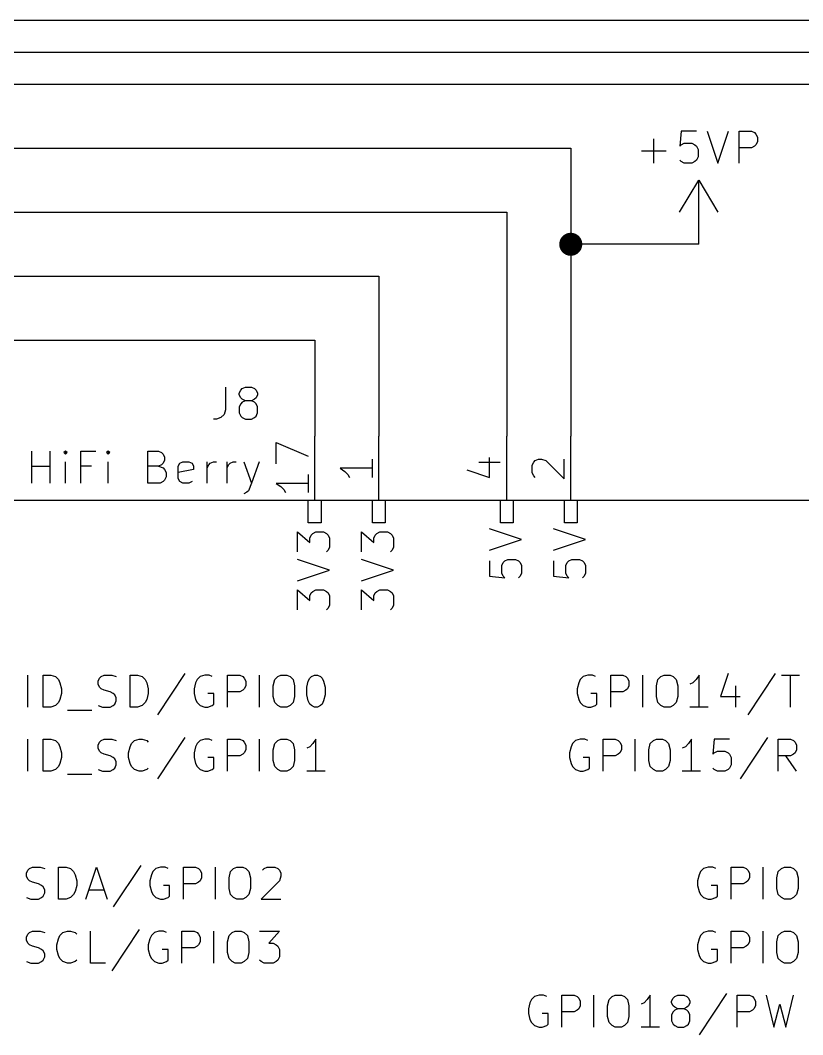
# Model space of a CAD drawing. Extents: x 0.4 to 11.3, y -7.9 to -0.4.
# Drawn here: x 6.59 to 7.812, y -2.785 to -1.2 of the extents above; entities that cross this region are included whole.
import ezdxf

# ---------------------------------------------------------------- set-up
doc = ezdxf.new("R2010")
doc.units = 0
doc.header["$MEASUREMENT"] = 0
for name, color, linetype in [('CYAN2', 4, 'CONTINUOUS'), ('GREEN3', 91, 'CONTINUOUS'), ('LYELLOW', 51, 'CONTINUOUS'), ('RED2', 1, 'CONTINUOUS'), ('RED3', 11, 'CONTINUOUS')]:
    doc.layers.add(name, color=color, linetype=linetype)

msp = doc.modelspace()

# ---------------------------------------------------------------- linework, layer by layer
at = {"layer": 'CYAN2', "linetype": 'CONTINUOUS'}
for p, q in [((7.62262, -1.37313), (7.62024, -1.39694)), ((7.64643, -1.37313), (7.62262, -1.37313)), ((7.66309, -1.37313), (7.67976, -1.42313)), ((7.67976, -1.42313), (7.69643, -1.37313)), ((7.71309, -1.42313), (7.71309, -1.37313)), ((7.71309, -1.37313), (7.73214, -1.37313)), ((7.73214, -1.37313), (7.73691, -1.37551)), ((7.73691, -1.37551), (7.73929, -1.37789)), ((7.73929, -1.37789), (7.74167, -1.38265)), ((7.57976, -1.42313), (7.57976, -1.38504)), ((7.62024, -1.39694), (7.62262, -1.39456)), ((7.62262, -1.39456), (7.62738, -1.39218)), ((7.62738, -1.39218), (7.63929, -1.39218)), ((7.63929, -1.39218), (7.64405, -1.39456)), ((7.64405, -1.39456), (7.64643, -1.39694)), ((7.73929, -1.39456), (7.73691, -1.39694)), ((7.74167, -1.3898), (7.73929, -1.39456)), ((7.74167, -1.38265), (7.74167, -1.3898)), ((7.56071, -1.40408), (7.59881, -1.40408)), ((7.64643, -1.39694), (7.64881, -1.4017)), ((7.64881, -1.4017), (7.64881, -1.41361)), ((7.73214, -1.39932), (7.71309, -1.39932)), ((7.73691, -1.39694), (7.73214, -1.39932)), ((7.62262, -1.42075), (7.62024, -1.41837)), ((7.62738, -1.42313), (7.62262, -1.42075)), ((7.63929, -1.42313), (7.62738, -1.42313)), ((7.64405, -1.42075), (7.63929, -1.42313)), ((7.64643, -1.41837), (7.64405, -1.42075)), ((7.64881, -1.41361), (7.64643, -1.41837)), ((6.91066, -1.77313), (6.91066, -1.80885)), ((6.93685, -1.77551), (6.94161, -1.77313)), ((6.94161, -1.77313), (6.95113, -1.77313)), ((6.95113, -1.77313), (6.95589, -1.77551)), ((6.93209, -1.78265), (6.93446, -1.77789)), ((6.93209, -1.78504), (6.93209, -1.78265)), ((6.93446, -1.7898), (6.93209, -1.78504)), ((6.93446, -1.77789), (6.93685, -1.77551)), ((6.93685, -1.79218), (6.93446, -1.7898)), ((6.95589, -1.77551), (6.95828, -1.77789)), ((6.95828, -1.7898), (6.95589, -1.79218)), ((6.95828, -1.77789), (6.96066, -1.78265)), ((6.96066, -1.78504), (6.95828, -1.7898)), ((6.96066, -1.78265), (6.96066, -1.78504)), ((6.93446, -1.79932), (6.93209, -1.80408)), ((6.93209, -1.80408), (6.93209, -1.81361)), ((6.93685, -1.79694), (6.93446, -1.79932)), ((6.94161, -1.79456), (6.93685, -1.79218)), ((6.94161, -1.79456), (6.93685, -1.79694)), ((6.95113, -1.79456), (6.94161, -1.79456)), ((6.95589, -1.79218), (6.95113, -1.79456)), ((6.95589, -1.79694), (6.95113, -1.79456)), ((6.95828, -1.79932), (6.95589, -1.79694)), ((6.96066, -1.80408), (6.95828, -1.79932)), ((6.96066, -1.81361), (6.96066, -1.80408)), ((6.90352, -1.82075), (6.89637, -1.82313)), ((6.90828, -1.81599), (6.90352, -1.82075)), ((6.91066, -1.80885), (6.90828, -1.81599)), ((6.93209, -1.81361), (6.93446, -1.81837)), ((6.93446, -1.81837), (6.93685, -1.82075)), ((6.93685, -1.82075), (6.94161, -1.82313)), ((6.95113, -1.82313), (6.95589, -1.82075)), ((6.95589, -1.82075), (6.95828, -1.81837)), ((6.95828, -1.81837), (6.96066, -1.81361)), ((6.89637, -1.82313), (6.89161, -1.82313)), ((6.94161, -1.82313), (6.95113, -1.82313)), ((6.60827, -1.92313), (6.60827, -1.87313)), ((6.63684, -1.92313), (6.63684, -1.87313)), ((6.66065, -1.87313), (6.65827, -1.87551)), ((6.65827, -1.87551), (6.66065, -1.87789)), ((6.66303, -1.87551), (6.66065, -1.87313)), ((6.66065, -1.87313), (6.66065, -1.87789)), ((6.66065, -1.87789), (6.66303, -1.87551)), ((6.68446, -1.92313), (6.68446, -1.87313)), ((6.68446, -1.87313), (6.70827, -1.87313)), ((6.72732, -1.87313), (6.72494, -1.87551)), ((6.72494, -1.87551), (6.72732, -1.87789)), ((6.7297, -1.87551), (6.72732, -1.87313)), ((6.72732, -1.87313), (6.72732, -1.87789)), ((6.72732, -1.87789), (6.7297, -1.87551)), ((6.78922, -1.92313), (6.78922, -1.87313)), ((6.78922, -1.87313), (6.80589, -1.87313)), ((6.80589, -1.87313), (6.81065, -1.87551)), ((6.81065, -1.87551), (6.81304, -1.87789)), ((6.81304, -1.87789), (6.81542, -1.88265)), ((6.81542, -1.88265), (6.81542, -1.88742)), ((6.60827, -1.89694), (6.63684, -1.89694)), ((6.66065, -1.92313), (6.66065, -1.8898)), ((6.70113, -1.89694), (6.68446, -1.89694)), ((6.72732, -1.92313), (6.72732, -1.8898)), ((6.80589, -1.89694), (6.78922, -1.89694)), ((6.81065, -1.89456), (6.80589, -1.89694)), ((6.80589, -1.89694), (6.81304, -1.89932)), ((6.81304, -1.89218), (6.81065, -1.89456)), ((6.81542, -1.88742), (6.81304, -1.89218)), ((6.81304, -1.89932), (6.81542, -1.9017)), ((6.81542, -1.9017), (6.8178, -1.90646)), ((6.83685, -1.89694), (6.83922, -1.89218)), ((6.83685, -1.91599), (6.83685, -1.89694)), ((6.86065, -1.9017), (6.83685, -1.90646)), ((6.83922, -1.89218), (6.84399, -1.8898)), ((6.84399, -1.8898), (6.85351, -1.8898)), ((6.85351, -1.8898), (6.85827, -1.89218)), ((6.85827, -1.89218), (6.86065, -1.89694)), ((6.86065, -1.89694), (6.86065, -1.9017)), ((6.88208, -1.92313), (6.88208, -1.8898)), ((6.88208, -1.89932), (6.88446, -1.89456)), ((6.88446, -1.89456), (6.88685, -1.89218)), ((6.88685, -1.89218), (6.89161, -1.8898)), ((6.89161, -1.8898), (6.89637, -1.8898)), ((6.91304, -1.92313), (6.91304, -1.8898)), ((6.91304, -1.89932), (6.91542, -1.89456)), ((6.91542, -1.89456), (6.9178, -1.89218)), ((6.9178, -1.89218), (6.92256, -1.8898)), ((6.92256, -1.8898), (6.92732, -1.8898)), ((6.93923, -1.8898), (6.95113, -1.92313)), ((6.96304, -1.8898), (6.95113, -1.92313)), ((6.8178, -1.91361), (6.81542, -1.91837)), ((6.8178, -1.90646), (6.8178, -1.91361)), ((6.83922, -1.92075), (6.83685, -1.91599)), ((6.80827, -1.92313), (6.78922, -1.92313)), ((6.81304, -1.92075), (6.80827, -1.92313)), ((6.81542, -1.91837), (6.81304, -1.92075)), ((6.84399, -1.92313), (6.83922, -1.92075)), ((6.85351, -1.92313), (6.84399, -1.92313)), ((6.85827, -1.92075), (6.85351, -1.92313)), ((6.95113, -1.92313), (6.94637, -1.93504)), ((6.94399, -1.93742), (6.93923, -1.9398)), ((6.94637, -1.93504), (6.94399, -1.93742)), ((7.37313, -2.01143), (7.32313, -1.99476)), ((7.47313, -2.01143), (7.42313, -1.99476)), ((7.02313, -2.03047), (7.02313, -1.99952)), ((7.02313, -1.99952), (7.04218, -2.01619)), ((7.04218, -2.00904), (7.04456, -2.00428)), ((7.04218, -2.01619), (7.04218, -2.00904)), ((7.04456, -2.00428), (7.04694, -2.0019)), ((7.04694, -2.0019), (7.0517, -1.99952)), ((7.0517, -1.99952), (7.06361, -1.99952)), ((7.06361, -1.99952), (7.06837, -2.0019)), ((7.06837, -2.0019), (7.07075, -2.00428)), ((7.07075, -2.00428), (7.07313, -2.00904)), ((7.07313, -2.00904), (7.07313, -2.02333)), ((7.12313, -2.03047), (7.12313, -1.99952)), ((7.12313, -1.99952), (7.14218, -2.01619)), ((7.14218, -2.00904), (7.14456, -2.00428)), ((7.14218, -2.01619), (7.14218, -2.00904)), ((7.14456, -2.00428), (7.14694, -2.0019)), ((7.14694, -2.0019), (7.1517, -1.99952)), ((7.1517, -1.99952), (7.16361, -1.99952)), ((7.16361, -1.99952), (7.16837, -2.0019)), ((7.16837, -2.0019), (7.17075, -2.00428)), ((7.17075, -2.00428), (7.17313, -2.00904)), ((7.17313, -2.00904), (7.17313, -2.02333)), ((7.32313, -2.02809), (7.37313, -2.01143)), ((7.42313, -2.02809), (7.47313, -2.01143)), ((7.07075, -2.02809), (7.06837, -2.03047)), ((7.07313, -2.02333), (7.07075, -2.02809)), ((7.17075, -2.02809), (7.16837, -2.03047)), ((7.17313, -2.02333), (7.17075, -2.02809)), ((7.07313, -2.05905), (7.02313, -2.04238)), ((7.17313, -2.05905), (7.12313, -2.04238)), ((7.34694, -2.04476), (7.3517, -2.04238)), ((7.3517, -2.04238), (7.36361, -2.04238)), ((7.36361, -2.04238), (7.36837, -2.04476)), ((7.44694, -2.04476), (7.4517, -2.04238)), ((7.4517, -2.04238), (7.46361, -2.04238)), ((7.46361, -2.04238), (7.46837, -2.04476)), ((7.02313, -2.07571), (7.07313, -2.05905)), ((7.12313, -2.07571), (7.17313, -2.05905)), ((7.32313, -2.04476), (7.32313, -2.06857)), ((7.34218, -2.0519), (7.34456, -2.04714)), ((7.34218, -2.06381), (7.34218, -2.0519)), ((7.34456, -2.04714), (7.34694, -2.04476)), ((7.36837, -2.04476), (7.37075, -2.04714)), ((7.37075, -2.04714), (7.37313, -2.0519)), ((7.37313, -2.0519), (7.37313, -2.06381)), ((7.42313, -2.04476), (7.42313, -2.06857)), ((7.44218, -2.0519), (7.44456, -2.04714)), ((7.44218, -2.06381), (7.44218, -2.0519)), ((7.44456, -2.04714), (7.44694, -2.04476)), ((7.46837, -2.04476), (7.47075, -2.04714)), ((7.47075, -2.04714), (7.47313, -2.0519)), ((7.47313, -2.0519), (7.47313, -2.06381)), ((7.32313, -2.06857), (7.34694, -2.07095)), ((7.34456, -2.06857), (7.34218, -2.06381)), ((7.34694, -2.07095), (7.34456, -2.06857)), ((7.37075, -2.06857), (7.36837, -2.07095)), ((7.37313, -2.06381), (7.37075, -2.06857)), ((7.42313, -2.06857), (7.44694, -2.07095)), ((7.44456, -2.06857), (7.44218, -2.06381)), ((7.44694, -2.07095), (7.44456, -2.06857)), ((7.47075, -2.06857), (7.46837, -2.07095)), ((7.47313, -2.06381), (7.47075, -2.06857)), ((7.02313, -2.12095), (7.02313, -2.09)), ((7.02313, -2.09), (7.04218, -2.10667)), ((7.04694, -2.09238), (7.0517, -2.09)), ((7.0517, -2.09), (7.06361, -2.09)), ((7.06361, -2.09), (7.06837, -2.09238)), ((7.12313, -2.12095), (7.12313, -2.09)), ((7.12313, -2.09), (7.14218, -2.10667)), ((7.14694, -2.09238), (7.1517, -2.09)), ((7.1517, -2.09), (7.16361, -2.09)), ((7.16361, -2.09), (7.16837, -2.09238)), ((7.04218, -2.09952), (7.04456, -2.09476)), ((7.04218, -2.10667), (7.04218, -2.09952)), ((7.04456, -2.09476), (7.04694, -2.09238)), ((7.06837, -2.09238), (7.07075, -2.09476)), ((7.07075, -2.09476), (7.07313, -2.09952)), ((7.07313, -2.09952), (7.07313, -2.11381)), ((7.14218, -2.09952), (7.14456, -2.09476)), ((7.14218, -2.10667), (7.14218, -2.09952)), ((7.14456, -2.09476), (7.14694, -2.09238)), ((7.16837, -2.09238), (7.17075, -2.09476)), ((7.17075, -2.09476), (7.17313, -2.09952)), ((7.17313, -2.09952), (7.17313, -2.11381)), ((7.07075, -2.11857), (7.06837, -2.12095)), ((7.07313, -2.11381), (7.07075, -2.11857)), ((7.17075, -2.11857), (7.16837, -2.12095)), ((7.17313, -2.11381), (7.17075, -2.11857)), ((6.6019, -2.27313), (6.6019, -2.22313)), ((6.62571, -2.27313), (6.62571, -2.22313)), ((6.62571, -2.22313), (6.63762, -2.22313)), ((6.63762, -2.22313), (6.64476, -2.22551)), ((6.64476, -2.22551), (6.64952, -2.23028)), ((6.64952, -2.23028), (6.65191, -2.23504)), ((6.71143, -2.23265), (6.71381, -2.22789)), ((6.71143, -2.23742), (6.71143, -2.23265)), ((6.71381, -2.22789), (6.71619, -2.22551)), ((6.71619, -2.22551), (6.72095, -2.22313)), ((6.72095, -2.22313), (6.73285, -2.22313)), ((6.73285, -2.22313), (6.74, -2.22551)), ((6.76143, -2.27313), (6.76143, -2.22313)), ((6.76143, -2.22313), (6.77333, -2.22313)), ((6.77333, -2.22313), (6.78047, -2.22551)), ((6.78047, -2.22551), (6.78524, -2.23028)), ((6.78524, -2.23028), (6.78762, -2.23504)), ((6.84714, -2.22075), (6.80428, -2.28504)), ((6.86619, -2.23028), (6.86381, -2.23504)), ((6.87095, -2.22551), (6.86619, -2.23028)), ((6.87809, -2.22313), (6.87095, -2.22551)), ((6.88524, -2.22313), (6.87809, -2.22313)), ((6.89, -2.22551), (6.88524, -2.22313)), ((6.91381, -2.27313), (6.91381, -2.22313)), ((6.91381, -2.22313), (6.93285, -2.22313)), ((6.93285, -2.22313), (6.93762, -2.22551)), ((6.93762, -2.22551), (6.94, -2.22789)), ((6.94, -2.22789), (6.94238, -2.23265)), ((6.94238, -2.23265), (6.94238, -2.2398)), ((6.96381, -2.27313), (6.96381, -2.22313)), ((6.98524, -2.2398), (6.98762, -2.23028)), ((6.98762, -2.23028), (6.99238, -2.22551)), ((6.99238, -2.22551), (6.99714, -2.22313)), ((6.99714, -2.22313), (7.00667, -2.22313)), ((7.00667, -2.22313), (7.01143, -2.22551)), ((7.01143, -2.22551), (7.01619, -2.23028)), ((7.01619, -2.23028), (7.01857, -2.2398)), ((7.03762, -2.24218), (7.04, -2.23265)), ((7.04, -2.23265), (7.04238, -2.22789)), ((7.04238, -2.22789), (7.04476, -2.22551)), ((7.04476, -2.22551), (7.04952, -2.22313)), ((7.04952, -2.22313), (7.05429, -2.22313)), ((7.05429, -2.22313), (7.05905, -2.22551)), ((7.05905, -2.22551), (7.06143, -2.22789)), ((7.06143, -2.22789), (7.06381, -2.23265)), ((7.06381, -2.23265), (7.06619, -2.24218)), ((7.46476, -2.23028), (7.46238, -2.23504)), ((7.46952, -2.22551), (7.46476, -2.23028)), ((7.47667, -2.22313), (7.46952, -2.22551)), ((7.48381, -2.22313), (7.47667, -2.22313)), ((7.48857, -2.22551), (7.48381, -2.22313)), ((7.51238, -2.27313), (7.51238, -2.22313)), ((7.51238, -2.22313), (7.53143, -2.22313)), ((7.53143, -2.22313), (7.53619, -2.22551)), ((7.53619, -2.22551), (7.53857, -2.22789)), ((7.53857, -2.22789), (7.54095, -2.23265)), ((7.54095, -2.23265), (7.54095, -2.2398)), ((7.56238, -2.27313), (7.56238, -2.22313)), ((7.58381, -2.2398), (7.58619, -2.23028)), ((7.58619, -2.23028), (7.59095, -2.22551)), ((7.59095, -2.22551), (7.59571, -2.22313)), ((7.59571, -2.22313), (7.60524, -2.22313)), ((7.60524, -2.22313), (7.61, -2.22551)), ((7.61, -2.22551), (7.61476, -2.23028)), ((7.61476, -2.23028), (7.61714, -2.2398)), ((7.64572, -2.23028), (7.64095, -2.23504)), ((7.65048, -2.22313), (7.64572, -2.23028)), ((7.65048, -2.27313), (7.65048, -2.22313)), ((7.69571, -2.22075), (7.68381, -2.25646)), ((7.76952, -2.22075), (7.72667, -2.28504)), ((7.77905, -2.22313), (7.80762, -2.22313)), ((7.79333, -2.27313), (7.79333, -2.22313)), ((6.65191, -2.23504), (6.65428, -2.24456)), ((6.65428, -2.24456), (6.65428, -2.2517)), ((6.71381, -2.24218), (6.71143, -2.23742)), ((6.71619, -2.24456), (6.71381, -2.24218)), ((6.72095, -2.24694), (6.71619, -2.24456)), ((6.73048, -2.24932), (6.72095, -2.24694)), ((6.73524, -2.2517), (6.73048, -2.24932)), ((6.78762, -2.23504), (6.79, -2.24456)), ((6.79, -2.24456), (6.79, -2.2517)), ((6.86381, -2.23504), (6.86143, -2.24456)), ((6.86143, -2.24456), (6.86143, -2.2517)), ((6.93285, -2.24932), (6.91381, -2.24932)), ((6.93762, -2.24694), (6.93285, -2.24932)), ((6.94, -2.24456), (6.93762, -2.24694)), ((6.94238, -2.2398), (6.94, -2.24456)), ((6.98524, -2.25646), (6.98524, -2.2398)), ((7.01857, -2.2398), (7.01857, -2.25646)), ((7.03762, -2.25408), (7.03762, -2.24218)), ((7.06619, -2.24218), (7.06619, -2.25408)), ((7.46238, -2.23504), (7.46, -2.24456)), ((7.46, -2.24456), (7.46, -2.2517)), ((7.53143, -2.24932), (7.51238, -2.24932)), ((7.53619, -2.24694), (7.53143, -2.24932)), ((7.53857, -2.24456), (7.53619, -2.24694)), ((7.54095, -2.2398), (7.53857, -2.24456)), ((7.58381, -2.25646), (7.58381, -2.2398)), ((7.61714, -2.2398), (7.61714, -2.25646)), ((7.64095, -2.23504), (7.63619, -2.23742)), ((7.70762, -2.2398), (7.70762, -2.27313)), ((6.64952, -2.26599), (6.64476, -2.27075)), ((6.65191, -2.26122), (6.64952, -2.26599)), ((6.65428, -2.2517), (6.65191, -2.26122)), ((6.73762, -2.25408), (6.73524, -2.2517)), ((6.74, -2.25885), (6.73762, -2.25408)), ((6.73762, -2.26837), (6.74, -2.26361)), ((6.74, -2.26361), (6.74, -2.25885)), ((6.78524, -2.26599), (6.78047, -2.27075)), ((6.78762, -2.26122), (6.78524, -2.26599)), ((6.79, -2.2517), (6.78762, -2.26122)), ((6.86143, -2.2517), (6.86381, -2.26122)), ((6.86381, -2.26122), (6.86619, -2.26599)), ((6.86619, -2.26599), (6.87095, -2.27075)), ((6.89238, -2.2517), (6.88285, -2.2517)), ((6.89238, -2.26837), (6.89238, -2.2517)), ((6.98762, -2.26599), (6.98524, -2.25646)), ((6.99238, -2.27075), (6.98762, -2.26599)), ((7.01619, -2.26599), (7.01143, -2.27075)), ((7.01857, -2.25646), (7.01619, -2.26599)), ((7.04, -2.26361), (7.03762, -2.25408)), ((7.04238, -2.26837), (7.04, -2.26361)), ((7.06381, -2.26361), (7.06143, -2.26837)), ((7.06619, -2.25408), (7.06381, -2.26361)), ((7.46, -2.2517), (7.46238, -2.26122)), ((7.46238, -2.26122), (7.46476, -2.26599)), ((7.46476, -2.26599), (7.46952, -2.27075)), ((7.49095, -2.2517), (7.48143, -2.2517)), ((7.49095, -2.26837), (7.49095, -2.2517)), ((7.58619, -2.26599), (7.58381, -2.25646)), ((7.59095, -2.27075), (7.58619, -2.26599)), ((7.61476, -2.26599), (7.61, -2.27075)), ((7.61714, -2.25646), (7.61476, -2.26599)), ((7.68381, -2.25646), (7.71476, -2.25646)), ((6.63762, -2.27313), (6.62571, -2.27313)), ((6.64476, -2.27075), (6.63762, -2.27313)), ((6.66381, -2.27789), (6.70191, -2.27789)), ((6.71143, -2.27075), (6.71857, -2.27313)), ((6.71857, -2.27313), (6.73048, -2.27313)), ((6.73048, -2.27313), (6.73524, -2.27075)), ((6.73524, -2.27075), (6.73762, -2.26837)), ((6.77333, -2.27313), (6.76143, -2.27313)), ((6.78047, -2.27075), (6.77333, -2.27313)), ((6.87095, -2.27075), (6.87809, -2.27313)), ((6.87809, -2.27313), (6.88285, -2.27313)), ((6.88285, -2.27313), (6.89, -2.27075)), ((6.89, -2.27075), (6.89238, -2.26837)), ((6.99714, -2.27313), (6.99238, -2.27075)), ((7.00667, -2.27313), (6.99714, -2.27313)), ((7.01143, -2.27075), (7.00667, -2.27313)), ((7.04476, -2.27075), (7.04238, -2.26837)), ((7.04952, -2.27313), (7.04476, -2.27075)), ((7.05429, -2.27313), (7.04952, -2.27313)), ((7.05905, -2.27075), (7.05429, -2.27313)), ((7.06143, -2.26837), (7.05905, -2.27075)), ((7.46952, -2.27075), (7.47667, -2.27313)), ((7.47667, -2.27313), (7.48143, -2.27313)), ((7.48143, -2.27313), (7.48857, -2.27075)), ((7.48857, -2.27075), (7.49095, -2.26837)), ((7.59571, -2.27313), (7.59095, -2.27075)), ((7.60524, -2.27313), (7.59571, -2.27313)), ((7.61, -2.27075), (7.60524, -2.27313)), ((7.66476, -2.27313), (7.63619, -2.27313)), ((6.6019, -2.37313), (6.6019, -2.32313)), ((6.62571, -2.37313), (6.62571, -2.32313)), ((6.62571, -2.32313), (6.63762, -2.32313)), ((6.63762, -2.32313), (6.64476, -2.32551)), ((6.64476, -2.32551), (6.64952, -2.33028)), ((6.71143, -2.33265), (6.71381, -2.32789)), ((6.71381, -2.32789), (6.71619, -2.32551)), ((6.71619, -2.32551), (6.72095, -2.32313)), ((6.72095, -2.32313), (6.73285, -2.32313)), ((6.73285, -2.32313), (6.74, -2.32551)), ((6.76381, -2.33028), (6.76857, -2.32551)), ((6.76857, -2.32551), (6.77571, -2.32313)), ((6.77571, -2.32313), (6.78047, -2.32313)), ((6.78047, -2.32313), (6.78762, -2.32551)), ((6.78762, -2.32551), (6.79, -2.32789)), ((6.84714, -2.32075), (6.80428, -2.38504)), ((6.87095, -2.32551), (6.86619, -2.33028)), ((6.87809, -2.32313), (6.87095, -2.32551)), ((6.88524, -2.32313), (6.87809, -2.32313)), ((6.89, -2.32551), (6.88524, -2.32313)), ((6.91381, -2.37313), (6.91381, -2.32313)), ((6.91381, -2.32313), (6.93285, -2.32313)), ((6.93285, -2.32313), (6.93762, -2.32551)), ((6.93762, -2.32551), (6.94, -2.32789)), ((6.94, -2.32789), (6.94238, -2.33265)), ((6.96381, -2.37313), (6.96381, -2.32313)), ((6.98762, -2.33028), (6.99238, -2.32551)), ((6.99238, -2.32551), (6.99714, -2.32313)), ((6.99714, -2.32313), (7.00667, -2.32313)), ((7.00667, -2.32313), (7.01143, -2.32551)), ((7.01143, -2.32551), (7.01619, -2.33028)), ((7.05191, -2.32313), (7.04715, -2.33028)), ((7.05191, -2.37313), (7.05191, -2.32313)), ((7.45762, -2.32551), (7.45285, -2.33028)), ((7.46476, -2.32313), (7.45762, -2.32551)), ((7.4719, -2.32313), (7.46476, -2.32313)), ((7.47667, -2.32551), (7.4719, -2.32313)), ((7.50047, -2.37313), (7.50047, -2.32313)), ((7.50047, -2.32313), (7.51952, -2.32313)), ((7.51952, -2.32313), (7.52428, -2.32551)), ((7.52428, -2.32551), (7.52667, -2.32789)), ((7.52667, -2.32789), (7.52904, -2.33265)), ((7.55047, -2.37313), (7.55047, -2.32313)), ((7.57428, -2.33028), (7.57905, -2.32551)), ((7.57905, -2.32551), (7.58381, -2.32313)), ((7.58381, -2.32313), (7.59333, -2.32313)), ((7.59333, -2.32313), (7.59809, -2.32551)), ((7.59809, -2.32551), (7.60285, -2.33028)), ((7.63857, -2.32313), (7.63381, -2.33028)), ((7.63857, -2.37313), (7.63857, -2.32313)), ((7.67428, -2.32313), (7.67191, -2.34694)), ((7.69809, -2.32313), (7.67428, -2.32313)), ((7.75762, -2.32075), (7.71476, -2.38504)), ((7.77428, -2.37313), (7.77428, -2.32313)), ((7.77428, -2.32313), (7.79333, -2.32313)), ((7.79333, -2.32313), (7.79809, -2.32551)), ((7.79809, -2.32551), (7.80048, -2.32789)), ((7.80048, -2.32789), (7.80285, -2.33265)), ((6.64952, -2.33028), (6.65191, -2.33504)), ((6.65191, -2.33504), (6.65428, -2.34456)), ((6.65428, -2.34456), (6.65428, -2.3517)), ((6.71143, -2.33742), (6.71143, -2.33265)), ((6.71381, -2.34218), (6.71143, -2.33742)), ((6.71619, -2.34456), (6.71381, -2.34218)), ((6.72095, -2.34694), (6.71619, -2.34456)), ((6.75905, -2.34456), (6.76143, -2.33504)), ((6.75905, -2.3517), (6.75905, -2.34456)), ((6.76143, -2.33504), (6.76381, -2.33028)), ((6.86381, -2.33504), (6.86143, -2.34456)), ((6.86143, -2.34456), (6.86143, -2.3517)), ((6.86619, -2.33028), (6.86381, -2.33504)), ((6.94, -2.34456), (6.93762, -2.34694)), ((6.94238, -2.3398), (6.94, -2.34456)), ((6.94238, -2.33265), (6.94238, -2.3398)), ((6.98524, -2.3398), (6.98762, -2.33028)), ((6.98524, -2.35646), (6.98524, -2.3398)), ((7.01619, -2.33028), (7.01857, -2.3398)), ((7.01857, -2.3398), (7.01857, -2.35646)), ((7.04238, -2.33504), (7.03762, -2.33742)), ((7.04715, -2.33028), (7.04238, -2.33504)), ((7.45047, -2.33504), (7.44809, -2.34456)), ((7.44809, -2.34456), (7.44809, -2.3517)), ((7.45285, -2.33028), (7.45047, -2.33504)), ((7.52667, -2.34456), (7.52428, -2.34694)), ((7.52904, -2.3398), (7.52667, -2.34456)), ((7.52904, -2.33265), (7.52904, -2.3398)), ((7.57191, -2.3398), (7.57428, -2.33028)), ((7.57191, -2.35646), (7.57191, -2.3398)), ((7.60285, -2.33028), (7.60524, -2.3398)), ((7.60524, -2.3398), (7.60524, -2.35646)), ((7.62905, -2.33504), (7.62429, -2.33742)), ((7.63381, -2.33028), (7.62905, -2.33504)), ((7.67191, -2.34694), (7.67428, -2.34456)), ((7.67428, -2.34456), (7.67905, -2.34218)), ((7.67905, -2.34218), (7.69095, -2.34218)), ((7.69095, -2.34218), (7.69571, -2.34456)), ((7.69571, -2.34456), (7.69809, -2.34694)), ((7.80048, -2.34456), (7.79809, -2.34694)), ((7.80285, -2.3398), (7.80048, -2.34456)), ((7.80285, -2.33265), (7.80285, -2.3398)), ((6.65191, -2.36122), (6.64952, -2.36599)), ((6.65428, -2.3517), (6.65191, -2.36122)), ((6.73048, -2.34932), (6.72095, -2.34694)), ((6.73524, -2.3517), (6.73048, -2.34932)), ((6.73762, -2.35408), (6.73524, -2.3517)), ((6.74, -2.35885), (6.73762, -2.35408)), ((6.74, -2.36361), (6.74, -2.35885)), ((6.76143, -2.36122), (6.75905, -2.3517)), ((6.76381, -2.36599), (6.76143, -2.36122)), ((6.86143, -2.3517), (6.86381, -2.36122)), ((6.86381, -2.36122), (6.86619, -2.36599)), ((6.89238, -2.3517), (6.88285, -2.3517)), ((6.89238, -2.36837), (6.89238, -2.3517)), ((6.93285, -2.34932), (6.91381, -2.34932)), ((6.93762, -2.34694), (6.93285, -2.34932)), ((6.98762, -2.36599), (6.98524, -2.35646)), ((7.01857, -2.35646), (7.01619, -2.36599)), ((7.44809, -2.3517), (7.45047, -2.36122)), ((7.45047, -2.36122), (7.45285, -2.36599)), ((7.47904, -2.3517), (7.46952, -2.3517)), ((7.47904, -2.36837), (7.47904, -2.3517)), ((7.51952, -2.34932), (7.50047, -2.34932)), ((7.52428, -2.34694), (7.51952, -2.34932)), ((7.57428, -2.36599), (7.57191, -2.35646)), ((7.60524, -2.35646), (7.60285, -2.36599)), ((7.69809, -2.34694), (7.70048, -2.3517)), ((7.70048, -2.3517), (7.70048, -2.36361)), ((7.79333, -2.34932), (7.77428, -2.34932)), ((7.80285, -2.37313), (7.78619, -2.34932)), ((7.79809, -2.34694), (7.79333, -2.34932)), ((6.63762, -2.37313), (6.62571, -2.37313)), ((6.64476, -2.37075), (6.63762, -2.37313)), ((6.64952, -2.36599), (6.64476, -2.37075)), ((6.71143, -2.37075), (6.71857, -2.37313)), ((6.71857, -2.37313), (6.73048, -2.37313)), ((6.73048, -2.37313), (6.73524, -2.37075)), ((6.73524, -2.37075), (6.73762, -2.36837)), ((6.73762, -2.36837), (6.74, -2.36361)), ((6.76857, -2.37075), (6.76381, -2.36599)), ((6.77571, -2.37313), (6.76857, -2.37075)), ((6.78047, -2.37313), (6.77571, -2.37313)), ((6.78762, -2.37075), (6.78047, -2.37313)), ((6.79, -2.36837), (6.78762, -2.37075)), ((6.86619, -2.36599), (6.87095, -2.37075)), ((6.87095, -2.37075), (6.87809, -2.37313)), ((6.87809, -2.37313), (6.88285, -2.37313)), ((6.88285, -2.37313), (6.89, -2.37075)), ((6.89, -2.37075), (6.89238, -2.36837)), ((6.99238, -2.37075), (6.98762, -2.36599)), ((6.99714, -2.37313), (6.99238, -2.37075)), ((7.00667, -2.37313), (6.99714, -2.37313)), ((7.01143, -2.37075), (7.00667, -2.37313)), ((7.01619, -2.36599), (7.01143, -2.37075)), ((7.06619, -2.37313), (7.03762, -2.37313)), ((7.45285, -2.36599), (7.45762, -2.37075)), ((7.45762, -2.37075), (7.46476, -2.37313)), ((7.46476, -2.37313), (7.46952, -2.37313)), ((7.46952, -2.37313), (7.47667, -2.37075)), ((7.47667, -2.37075), (7.47904, -2.36837)), ((7.57905, -2.37075), (7.57428, -2.36599)), ((7.58381, -2.37313), (7.57905, -2.37075)), ((7.59333, -2.37313), (7.58381, -2.37313)), ((7.59809, -2.37075), (7.59333, -2.37313)), ((7.60285, -2.36599), (7.59809, -2.37075)), ((7.65286, -2.37313), (7.62429, -2.37313)), ((7.67428, -2.37075), (7.67191, -2.36837)), ((7.67905, -2.37313), (7.67428, -2.37075)), ((7.69095, -2.37313), (7.67905, -2.37313)), ((7.69571, -2.37075), (7.69095, -2.37313)), ((7.69809, -2.36837), (7.69571, -2.37075)), ((7.70048, -2.36361), (7.69809, -2.36837)), ((6.66381, -2.37789), (6.70191, -2.37789)), ((6.59952, -2.53265), (6.6019, -2.52789)), ((6.59952, -2.53742), (6.59952, -2.53265)), ((6.6019, -2.52789), (6.60428, -2.52551)), ((6.60428, -2.52551), (6.60905, -2.52313)), ((6.60905, -2.52313), (6.62095, -2.52313)), ((6.62095, -2.52313), (6.62809, -2.52551)), ((6.64952, -2.57313), (6.64952, -2.52313)), ((6.64952, -2.52313), (6.66143, -2.52313)), ((6.66143, -2.52313), (6.66857, -2.52551)), ((6.66857, -2.52551), (6.67333, -2.53028)), ((6.67333, -2.53028), (6.67571, -2.53504)), ((6.67571, -2.53504), (6.67809, -2.54456)), ((6.69238, -2.57313), (6.70904, -2.52313)), ((6.70904, -2.52313), (6.72571, -2.57313)), ((6.77809, -2.52075), (6.73524, -2.58504)), ((6.79476, -2.53504), (6.79238, -2.54456)), ((6.79714, -2.53028), (6.79476, -2.53504)), ((6.80191, -2.52551), (6.79714, -2.53028)), ((6.80905, -2.52313), (6.80191, -2.52551)), ((6.81619, -2.52313), (6.80905, -2.52313)), ((6.82095, -2.52551), (6.81619, -2.52313)), ((6.84476, -2.57313), (6.84476, -2.52313)), ((6.84476, -2.52313), (6.86381, -2.52313)), ((6.86381, -2.52313), (6.86857, -2.52551)), ((6.86857, -2.52551), (6.87095, -2.52789)), ((6.87095, -2.52789), (6.87333, -2.53265)), ((6.87333, -2.53265), (6.87333, -2.5398)), ((6.89476, -2.57313), (6.89476, -2.52313)), ((6.91619, -2.5398), (6.91857, -2.53028)), ((6.91857, -2.53028), (6.92333, -2.52551)), ((6.92333, -2.52551), (6.92809, -2.52313)), ((6.92809, -2.52313), (6.93762, -2.52313)), ((6.93762, -2.52313), (6.94238, -2.52551)), ((6.94238, -2.52551), (6.94714, -2.53028)), ((6.94714, -2.53028), (6.94952, -2.5398)), ((6.96857, -2.52789), (6.97095, -2.52551)), ((6.97095, -2.52551), (6.97572, -2.52313)), ((6.97572, -2.52313), (6.98762, -2.52313)), ((6.98762, -2.52313), (6.99238, -2.52551)), ((6.99238, -2.52551), (6.99476, -2.52789)), ((6.99476, -2.52789), (6.99715, -2.53265)), ((6.99715, -2.53265), (6.99715, -2.53742)), ((7.65047, -2.53504), (7.64809, -2.54456)), ((7.65285, -2.53028), (7.65047, -2.53504)), ((7.65762, -2.52551), (7.65285, -2.53028)), ((7.66476, -2.52313), (7.65762, -2.52551)), ((7.6719, -2.52313), (7.66476, -2.52313)), ((7.67667, -2.52551), (7.6719, -2.52313)), ((7.70047, -2.57313), (7.70047, -2.52313)), ((7.70047, -2.52313), (7.71952, -2.52313)), ((7.71952, -2.52313), (7.72428, -2.52551)), ((7.72428, -2.52551), (7.72667, -2.52789)), ((7.72667, -2.52789), (7.72904, -2.53265)), ((7.72904, -2.53265), (7.72904, -2.5398)), ((7.75047, -2.57313), (7.75047, -2.52313)), ((7.77191, -2.5398), (7.77428, -2.53028)), ((7.77428, -2.53028), (7.77905, -2.52551)), ((7.77905, -2.52551), (7.78381, -2.52313)), ((7.78381, -2.52313), (7.79333, -2.52313)), ((7.79333, -2.52313), (7.79809, -2.52551)), ((7.79809, -2.52551), (7.80285, -2.53028)), ((7.80285, -2.53028), (7.80524, -2.5398)), ((6.6019, -2.54218), (6.59952, -2.53742)), ((6.60428, -2.54456), (6.6019, -2.54218)), ((6.60905, -2.54694), (6.60428, -2.54456)), ((6.61857, -2.54932), (6.60905, -2.54694)), ((6.62333, -2.5517), (6.61857, -2.54932)), ((6.62571, -2.55408), (6.62333, -2.5517)), ((6.67809, -2.5517), (6.67571, -2.56122)), ((6.67809, -2.54456), (6.67809, -2.5517)), ((6.79238, -2.54456), (6.79238, -2.5517)), ((6.79238, -2.5517), (6.79476, -2.56122)), ((6.82333, -2.5517), (6.81381, -2.5517)), ((6.82333, -2.56837), (6.82333, -2.5517)), ((6.86381, -2.54932), (6.84476, -2.54932)), ((6.86857, -2.54694), (6.86381, -2.54932)), ((6.87095, -2.54456), (6.86857, -2.54694)), ((6.87333, -2.5398), (6.87095, -2.54456)), ((6.91619, -2.55646), (6.91619, -2.5398)), ((6.94952, -2.5398), (6.94952, -2.55646)), ((6.99476, -2.54456), (6.96619, -2.57313)), ((6.99715, -2.53742), (6.99476, -2.54456)), ((7.64809, -2.54456), (7.64809, -2.5517)), ((7.64809, -2.5517), (7.65047, -2.56122)), ((7.67904, -2.5517), (7.66952, -2.5517)), ((7.67904, -2.56837), (7.67904, -2.5517)), ((7.71952, -2.54932), (7.70047, -2.54932)), ((7.72428, -2.54694), (7.71952, -2.54932)), ((7.72667, -2.54456), (7.72428, -2.54694)), ((7.72904, -2.5398), (7.72667, -2.54456)), ((7.77191, -2.55646), (7.77191, -2.5398)), ((7.80524, -2.5398), (7.80524, -2.55646)), ((6.62809, -2.55885), (6.62571, -2.55408)), ((6.62571, -2.56837), (6.62809, -2.56361)), ((6.62809, -2.56361), (6.62809, -2.55885)), ((6.67333, -2.56599), (6.66857, -2.57075)), ((6.67571, -2.56122), (6.67333, -2.56599)), ((6.69714, -2.55885), (6.72095, -2.55885)), ((6.79476, -2.56122), (6.79714, -2.56599)), ((6.79714, -2.56599), (6.80191, -2.57075)), ((6.91857, -2.56599), (6.91619, -2.55646)), ((6.92333, -2.57075), (6.91857, -2.56599)), ((6.94714, -2.56599), (6.94238, -2.57075)), ((6.94952, -2.55646), (6.94714, -2.56599)), ((7.65047, -2.56122), (7.65285, -2.56599)), ((7.65285, -2.56599), (7.65762, -2.57075)), ((7.77428, -2.56599), (7.77191, -2.55646)), ((7.77905, -2.57075), (7.77428, -2.56599)), ((7.80285, -2.56599), (7.79809, -2.57075)), ((7.80524, -2.55646), (7.80285, -2.56599)), ((6.59952, -2.57075), (6.60667, -2.57313)), ((6.60667, -2.57313), (6.61857, -2.57313)), ((6.61857, -2.57313), (6.62333, -2.57075)), ((6.62333, -2.57075), (6.62571, -2.56837)), ((6.66143, -2.57313), (6.64952, -2.57313)), ((6.66857, -2.57075), (6.66143, -2.57313)), ((6.80191, -2.57075), (6.80905, -2.57313)), ((6.80905, -2.57313), (6.81381, -2.57313)), ((6.81381, -2.57313), (6.82095, -2.57075)), ((6.82095, -2.57075), (6.82333, -2.56837)), ((6.92809, -2.57313), (6.92333, -2.57075)), ((6.93762, -2.57313), (6.92809, -2.57313)), ((6.94238, -2.57075), (6.93762, -2.57313)), ((6.96619, -2.57313), (6.99715, -2.57313)), ((7.65762, -2.57075), (7.66476, -2.57313)), ((7.66476, -2.57313), (7.66952, -2.57313)), ((7.66952, -2.57313), (7.67667, -2.57075)), ((7.67667, -2.57075), (7.67904, -2.56837)), ((7.78381, -2.57313), (7.77905, -2.57075)), ((7.79333, -2.57313), (7.78381, -2.57313)), ((7.79809, -2.57075), (7.79333, -2.57313)), ((6.59952, -2.63265), (6.6019, -2.62789)), ((6.6019, -2.62789), (6.60428, -2.62551)), ((6.60428, -2.62551), (6.60905, -2.62313)), ((6.60905, -2.62313), (6.62095, -2.62313)), ((6.62095, -2.62313), (6.62809, -2.62551)), ((6.64952, -2.63504), (6.6519, -2.63028)), ((6.6519, -2.63028), (6.65667, -2.62551)), ((6.65667, -2.62551), (6.66381, -2.62313)), ((6.66381, -2.62313), (6.66857, -2.62313)), ((6.66857, -2.62313), (6.67571, -2.62551)), ((6.67571, -2.62551), (6.67809, -2.62789)), ((6.69952, -2.67313), (6.69952, -2.62313)), ((6.77571, -2.62075), (6.73285, -2.68504)), ((6.79476, -2.63028), (6.79238, -2.63504)), ((6.79952, -2.62551), (6.79476, -2.63028)), ((6.80667, -2.62313), (6.79952, -2.62551)), ((6.81381, -2.62313), (6.80667, -2.62313)), ((6.81857, -2.62551), (6.81381, -2.62313)), ((6.84238, -2.67313), (6.84238, -2.62313)), ((6.84238, -2.62313), (6.86143, -2.62313)), ((6.86143, -2.62313), (6.86619, -2.62551)), ((6.86619, -2.62551), (6.86857, -2.62789)), ((6.86857, -2.62789), (6.87095, -2.63265)), ((6.89238, -2.67313), (6.89238, -2.62313)), ((6.91381, -2.6398), (6.91619, -2.63028)), ((6.91619, -2.63028), (6.92095, -2.62551)), ((6.92095, -2.62551), (6.92571, -2.62313)), ((6.92571, -2.62313), (6.93524, -2.62313)), ((6.93524, -2.62313), (6.94, -2.62551)), ((6.94, -2.62551), (6.94476, -2.63028)), ((6.94476, -2.63028), (6.94714, -2.6398)), ((6.96381, -2.62313), (6.99476, -2.62313)), ((6.99476, -2.62313), (6.97809, -2.64218)), ((7.65285, -2.63028), (7.65047, -2.63504)), ((7.65762, -2.62551), (7.65285, -2.63028)), ((7.66476, -2.62313), (7.65762, -2.62551)), ((7.6719, -2.62313), (7.66476, -2.62313)), ((7.67667, -2.62551), (7.6719, -2.62313)), ((7.70047, -2.67313), (7.70047, -2.62313)), ((7.70047, -2.62313), (7.71952, -2.62313)), ((7.71952, -2.62313), (7.72428, -2.62551)), ((7.72428, -2.62551), (7.72667, -2.62789)), ((7.72667, -2.62789), (7.72904, -2.63265)), ((7.75047, -2.67313), (7.75047, -2.62313)), ((7.77191, -2.6398), (7.77428, -2.63028)), ((7.77428, -2.63028), (7.77905, -2.62551)), ((7.77905, -2.62551), (7.78381, -2.62313)), ((7.78381, -2.62313), (7.79333, -2.62313)), ((7.79333, -2.62313), (7.79809, -2.62551)), ((7.79809, -2.62551), (7.80285, -2.63028)), ((7.80285, -2.63028), (7.80524, -2.6398)), ((6.59952, -2.63742), (6.59952, -2.63265)), ((6.6019, -2.64218), (6.59952, -2.63742)), ((6.60428, -2.64456), (6.6019, -2.64218)), ((6.60905, -2.64694), (6.60428, -2.64456)), ((6.61857, -2.64932), (6.60905, -2.64694)), ((6.64714, -2.64456), (6.64952, -2.63504)), ((6.64714, -2.6517), (6.64714, -2.64456)), ((6.79238, -2.63504), (6.79, -2.64456)), ((6.79, -2.64456), (6.79, -2.6517)), ((6.86619, -2.64694), (6.86143, -2.64932)), ((6.86857, -2.64456), (6.86619, -2.64694)), ((6.87095, -2.6398), (6.86857, -2.64456)), ((6.87095, -2.63265), (6.87095, -2.6398)), ((6.91381, -2.65646), (6.91381, -2.6398)), ((6.94714, -2.6398), (6.94714, -2.65646)), ((6.97809, -2.64218), (6.98524, -2.64218)), ((6.98524, -2.64218), (6.99, -2.64456)), ((6.99, -2.64456), (6.99238, -2.64694)), ((6.99238, -2.64694), (6.99476, -2.6517)), ((7.65047, -2.63504), (7.64809, -2.64456)), ((7.64809, -2.64456), (7.64809, -2.6517)), ((7.72428, -2.64694), (7.71952, -2.64932)), ((7.72667, -2.64456), (7.72428, -2.64694)), ((7.72904, -2.6398), (7.72667, -2.64456)), ((7.72904, -2.63265), (7.72904, -2.6398)), ((7.77191, -2.65646), (7.77191, -2.6398)), ((7.80524, -2.6398), (7.80524, -2.65646)), ((6.62333, -2.6517), (6.61857, -2.64932)), ((6.62571, -2.65408), (6.62333, -2.6517)), ((6.62809, -2.65885), (6.62571, -2.65408)), ((6.62809, -2.66361), (6.62809, -2.65885)), ((6.64952, -2.66122), (6.64714, -2.6517)), ((6.6519, -2.66599), (6.64952, -2.66122)), ((6.79, -2.6517), (6.79238, -2.66122)), ((6.79238, -2.66122), (6.79476, -2.66599)), ((6.82095, -2.6517), (6.81143, -2.6517)), ((6.82095, -2.66837), (6.82095, -2.6517)), ((6.86143, -2.64932), (6.84238, -2.64932)), ((6.91619, -2.66599), (6.91381, -2.65646)), ((6.94714, -2.65646), (6.94476, -2.66599)), ((6.99476, -2.6517), (6.99476, -2.66361)), ((7.64809, -2.6517), (7.65047, -2.66122)), ((7.65047, -2.66122), (7.65285, -2.66599)), ((7.67904, -2.6517), (7.66952, -2.6517)), ((7.67904, -2.66837), (7.67904, -2.6517)), ((7.71952, -2.64932), (7.70047, -2.64932)), ((7.77428, -2.66599), (7.77191, -2.65646)), ((7.80524, -2.65646), (7.80285, -2.66599)), ((6.59952, -2.67075), (6.60667, -2.67313)), ((6.60667, -2.67313), (6.61857, -2.67313)), ((6.61857, -2.67313), (6.62333, -2.67075)), ((6.62333, -2.67075), (6.62571, -2.66837)), ((6.62571, -2.66837), (6.62809, -2.66361)), ((6.65667, -2.67075), (6.6519, -2.66599)), ((6.66381, -2.67313), (6.65667, -2.67075)), ((6.66857, -2.67313), (6.66381, -2.67313)), ((6.67571, -2.67075), (6.66857, -2.67313)), ((6.67809, -2.66837), (6.67571, -2.67075)), ((6.72333, -2.67313), (6.69952, -2.67313)), ((6.79476, -2.66599), (6.79952, -2.67075)), ((6.79952, -2.67075), (6.80667, -2.67313)), ((6.80667, -2.67313), (6.81143, -2.67313)), ((6.81143, -2.67313), (6.81857, -2.67075)), ((6.81857, -2.67075), (6.82095, -2.66837)), ((6.92095, -2.67075), (6.91619, -2.66599)), ((6.92571, -2.67313), (6.92095, -2.67075)), ((6.93524, -2.67313), (6.92571, -2.67313)), ((6.94, -2.67075), (6.93524, -2.67313)), ((6.94476, -2.66599), (6.94, -2.67075)), ((6.96619, -2.67075), (6.96381, -2.66837)), ((6.97095, -2.67313), (6.96619, -2.67075)), ((6.98524, -2.67313), (6.97095, -2.67313)), ((6.99, -2.67075), (6.98524, -2.67313)), ((6.99238, -2.66837), (6.99, -2.67075)), ((6.99476, -2.66361), (6.99238, -2.66837)), ((7.65285, -2.66599), (7.65762, -2.67075)), ((7.65762, -2.67075), (7.66476, -2.67313)), ((7.66476, -2.67313), (7.66952, -2.67313)), ((7.66952, -2.67313), (7.67667, -2.67075)), ((7.67667, -2.67075), (7.67904, -2.66837)), ((7.77905, -2.67075), (7.77428, -2.66599)), ((7.78381, -2.67313), (7.77905, -2.67075)), ((7.79333, -2.67313), (7.78381, -2.67313)), ((7.79809, -2.67075), (7.79333, -2.67313)), ((7.80285, -2.66599), (7.79809, -2.67075)), ((7.39333, -2.72551), (7.38857, -2.73028)), ((7.40048, -2.72313), (7.39333, -2.72551)), ((7.40762, -2.72313), (7.40048, -2.72313)), ((7.41238, -2.72551), (7.40762, -2.72313)), ((7.43619, -2.77313), (7.43619, -2.72313)), ((7.43619, -2.72313), (7.45524, -2.72313)), ((7.45524, -2.72313), (7.46, -2.72551)), ((7.46, -2.72551), (7.46238, -2.72789)), ((7.48619, -2.77313), (7.48619, -2.72313)), ((7.51, -2.73028), (7.51476, -2.72551)), ((7.51476, -2.72551), (7.51952, -2.72313)), ((7.51952, -2.72313), (7.52905, -2.72313)), ((7.52905, -2.72313), (7.53381, -2.72551)), ((7.53381, -2.72551), (7.53857, -2.73028)), ((7.57429, -2.72313), (7.56953, -2.73028)), ((7.57429, -2.77313), (7.57429, -2.72313)), ((7.61, -2.72789), (7.61238, -2.72551)), ((7.61238, -2.72551), (7.61715, -2.72313)), ((7.61715, -2.72313), (7.62667, -2.72313)), ((7.62667, -2.72313), (7.63143, -2.72551)), ((7.63143, -2.72551), (7.63381, -2.72789)), ((7.69333, -2.72075), (7.65048, -2.78504)), ((7.71, -2.77313), (7.71, -2.72313)), ((7.71, -2.72313), (7.72905, -2.72313)), ((7.72905, -2.72313), (7.73381, -2.72551)), ((7.73381, -2.72551), (7.73619, -2.72789)), ((7.75524, -2.72313), (7.76715, -2.77313)), ((7.78619, -2.77313), (7.7981, -2.72313)), ((7.38619, -2.73504), (7.38381, -2.74456)), ((7.38857, -2.73028), (7.38619, -2.73504)), ((7.46238, -2.72789), (7.46476, -2.73265)), ((7.46476, -2.7398), (7.46238, -2.74456)), ((7.46476, -2.73265), (7.46476, -2.7398)), ((7.50762, -2.7398), (7.51, -2.73028)), ((7.50762, -2.75646), (7.50762, -2.7398)), ((7.53857, -2.73028), (7.54095, -2.7398)), ((7.54095, -2.7398), (7.54095, -2.75646)), ((7.56476, -2.73504), (7.56, -2.73742)), ((7.56953, -2.73028), (7.56476, -2.73504)), ((7.60762, -2.73265), (7.61, -2.72789)), ((7.60762, -2.73504), (7.60762, -2.73265)), ((7.61, -2.7398), (7.60762, -2.73504)), ((7.61238, -2.74218), (7.61, -2.7398)), ((7.63381, -2.7398), (7.63143, -2.74218)), ((7.63381, -2.72789), (7.63619, -2.73265)), ((7.63619, -2.73504), (7.63381, -2.7398)), ((7.63619, -2.73265), (7.63619, -2.73504)), ((7.73619, -2.72789), (7.73857, -2.73265)), ((7.73857, -2.7398), (7.73619, -2.74456)), ((7.73857, -2.73265), (7.73857, -2.7398)), ((7.76715, -2.77313), (7.77667, -2.73742)), ((7.77667, -2.73742), (7.78619, -2.77313)), ((7.38381, -2.74456), (7.38381, -2.7517)), ((7.38381, -2.7517), (7.38619, -2.76122)), ((7.41476, -2.7517), (7.40524, -2.7517)), ((7.41476, -2.76837), (7.41476, -2.7517)), ((7.45524, -2.74932), (7.43619, -2.74932)), ((7.46, -2.74694), (7.45524, -2.74932)), ((7.46238, -2.74456), (7.46, -2.74694)), ((7.51, -2.76599), (7.50762, -2.75646)), ((7.54095, -2.75646), (7.53857, -2.76599)), ((7.61, -2.74932), (7.60762, -2.75408)), ((7.60762, -2.75408), (7.60762, -2.76361)), ((7.61238, -2.74694), (7.61, -2.74932)), ((7.61715, -2.74456), (7.61238, -2.74218)), ((7.61715, -2.74456), (7.61238, -2.74694)), ((7.62667, -2.74456), (7.61715, -2.74456)), ((7.63143, -2.74218), (7.62667, -2.74456)), ((7.63143, -2.74694), (7.62667, -2.74456)), ((7.63381, -2.74932), (7.63143, -2.74694)), ((7.63619, -2.75408), (7.63381, -2.74932)), ((7.63619, -2.76361), (7.63619, -2.75408)), ((7.72905, -2.74932), (7.71, -2.74932)), ((7.73381, -2.74694), (7.72905, -2.74932)), ((7.73619, -2.74456), (7.73381, -2.74694)), ((7.38619, -2.76122), (7.38857, -2.76599)), ((7.38857, -2.76599), (7.39333, -2.77075)), ((7.39333, -2.77075), (7.40048, -2.77313)), ((7.40048, -2.77313), (7.40524, -2.77313)), ((7.40524, -2.77313), (7.41238, -2.77075)), ((7.41238, -2.77075), (7.41476, -2.76837)), ((7.51476, -2.77075), (7.51, -2.76599)), ((7.51952, -2.77313), (7.51476, -2.77075)), ((7.52905, -2.77313), (7.51952, -2.77313)), ((7.53381, -2.77075), (7.52905, -2.77313)), ((7.53857, -2.76599), (7.53381, -2.77075)), ((7.58857, -2.77313), (7.56, -2.77313)), ((7.60762, -2.76361), (7.61, -2.76837)), ((7.61, -2.76837), (7.61238, -2.77075)), ((7.61238, -2.77075), (7.61715, -2.77313)), ((7.61715, -2.77313), (7.62667, -2.77313)), ((7.62667, -2.77313), (7.63143, -2.77075)), ((7.63143, -2.77075), (7.63381, -2.76837)), ((7.63381, -2.76837), (7.63619, -2.76361))]:
    msp.add_line(p, q, dxfattribs=at)
at = {"layer": 'GREEN3', "linetype": 'CONTINUOUS'}
for p, q in [((3.95, -1.2), (8.3, -1.2)), ((4, -1.25), (8.25, -1.25)), ((4.05, -1.3), (8.2, -1.3)), ((4.75, -1.4), (7.45, -1.4)), ((7.45, -1.4), (7.45, -1.55)), ((4.85, -1.5), (7.35, -1.5)), ((7.35, -1.5), (7.35, -1.85)), ((7.45, -1.55), (7.45, -1.85)), ((7.65, -1.55), (7.45, -1.55)), ((5.05, -1.6), (7.15, -1.6)), ((7.15, -1.6), (7.15, -1.85)), ((5.15, -1.7), (7.05, -1.7)), ((7.05, -1.7), (7.05, -1.85))]:
    msp.add_line(p, q, dxfattribs=at)
at = {"layer": 'GREEN3', "const_width": 0.018}
msp.add_lwpolyline([(7.441, -1.55, 1), (7.459, -1.55, 1)], format="xyb", close=True, dxfattribs=at)
at = {"layer": 'LYELLOW', "linetype": 'CONTINUOUS'}
msp.add_line((6.55, -1.95), (7.95, -1.95), dxfattribs=at)
at = {"layer": 'RED2', "linetype": 'CONTINUOUS'}
for p, q in [((7.62, -1.5), (7.65, -1.45)), ((7.65, -1.55), (7.65, -1.45)), ((7.65, -1.45), (7.68, -1.5)), ((7.05, -1.95), (7.05, -1.85)), ((7.15, -1.95), (7.15, -1.85)), ((7.35, -1.95), (7.35, -1.85)), ((7.45, -1.95), (7.45, -1.85)), ((6.55, -1.95), (7.95, -1.95)), ((7.04, -1.985), (7.04, -1.95)), ((7.04, -1.95), (7.06, -1.95)), ((7.06, -1.95), (7.06, -1.985)), ((7.14, -1.985), (7.14, -1.95)), ((7.14, -1.95), (7.16, -1.95)), ((7.16, -1.95), (7.16, -1.985)), ((7.34, -1.985), (7.34, -1.95)), ((7.34, -1.95), (7.36, -1.95)), ((7.36, -1.95), (7.36, -1.985)), ((7.44, -1.985), (7.44, -1.95)), ((7.44, -1.95), (7.46, -1.95)), ((7.46, -1.95), (7.46, -1.985)), ((7.06, -1.985), (7.04, -1.985)), ((7.16, -1.985), (7.14, -1.985)), ((7.36, -1.985), (7.34, -1.985)), ((7.46, -1.985), (7.44, -1.985))]:
    msp.add_line(p, q, dxfattribs=at)
at = {"layer": 'RED3', "linetype": 'CONTINUOUS'}
for p, q in [((6.98988, -1.89285), (6.98988, -1.85952)), ((6.98988, -1.85952), (7.03988, -1.88095)), ((7.13988, -1.88571), (7.13988, -1.91428)), ((7.32321, -1.91428), (7.32321, -1.88333)), ((7.39464, -1.88809), (7.3994, -1.88571)), ((7.3994, -1.88571), (7.40417, -1.88571)), ((7.40417, -1.88571), (7.41131, -1.88809)), ((7.43988, -1.91666), (7.43988, -1.88571)), ((7.13988, -1.9), (7.08988, -1.9)), ((7.08988, -1.9), (7.09702, -1.90476)), ((7.30655, -1.89047), (7.33988, -1.89047)), ((7.38988, -1.89523), (7.39226, -1.89047)), ((7.38988, -1.90714), (7.38988, -1.89523)), ((7.39226, -1.89047), (7.39464, -1.88809)), ((7.41131, -1.88809), (7.43988, -1.91666)), ((7.03988, -1.90952), (7.03988, -1.93809)), ((7.09702, -1.90476), (7.10178, -1.90952)), ((7.10178, -1.90952), (7.10417, -1.91428)), ((7.2875, -1.90238), (7.32321, -1.91428)), ((7.39226, -1.9119), (7.38988, -1.90714)), ((7.39464, -1.91428), (7.39226, -1.9119)), ((7.03988, -1.92381), (6.98988, -1.92381)), ((6.98988, -1.92381), (6.99702, -1.92857)), ((6.99702, -1.92857), (7.00178, -1.93333)), ((7.00178, -1.93333), (7.00417, -1.93809))]:
    msp.add_line(p, q, dxfattribs=at)

doc.saveas('drawing.dxf')
